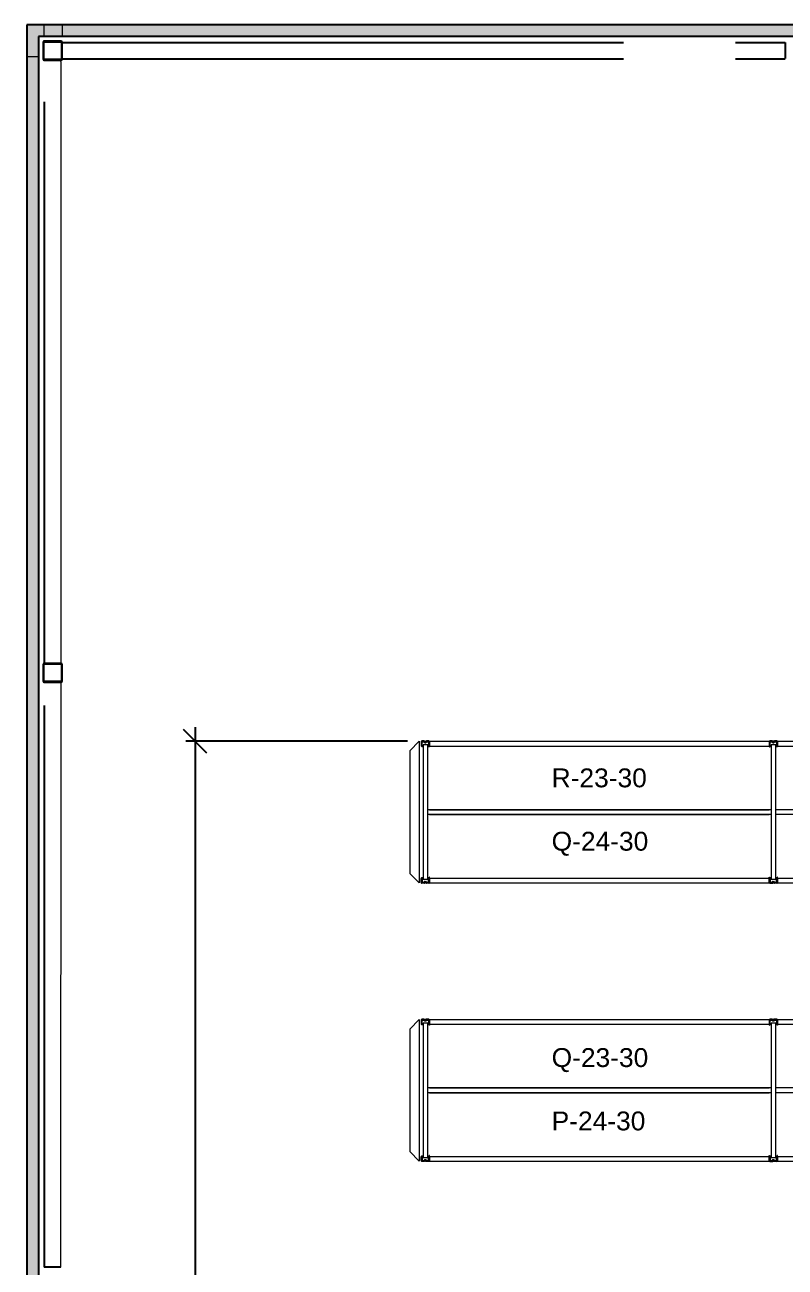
# Model space of a CAD drawing. Header units: inches. Extents: x 2743 to 10591, y -1604 to 5792.
# Drawn here: x 2807 to 3129, y 919 to 1446 of the extents above; entities that cross this region are included whole.
import ezdxf

# ---------------------------------------------------------------- set-up
doc = ezdxf.new("R2010")
doc.units = ezdxf.units.IN
doc.header["$LTSCALE"] = 0.1875
doc.header["$MEASUREMENT"] = 0
doc.header["$PDMODE"] = 3
doc.header["$PDSIZE"] = 1.5
doc.linetypes.add('CENTERX2', pattern=[101.6, 63.5, -12.7, 12.7, -12.7])
doc.linetypes.add('dash2', pattern=[500, 400, -100])
for name, color, linetype, lineweight in [('22 Dimension', 7, 'Continuous', 5), ('32 Echelle', 160, 'Continuous', 15), ('33 Poutre', 30, 'Continuous', 15), ('37 Protection', 1, 'Continuous', 15)]:
    doc.layers.add(name, color=color, linetype=linetype, lineweight=lineweight)
for name, color, linetype in [('A-N-MUR-EXT', 5, 'Continuous'), ('A-N-MUR-INT', 3, 'Continuous'), ('A-N-STRUCTURE', 4, 'Continuous'), ('fill253', 253, 'Continuous'), ('S-N-ACIER', 4, 'Continuous')]:
    doc.layers.add(name, color=color, linetype=linetype)
doc.styles.add('arial', font='')
doc.styles.add('NOTE_GROS', font='', dxfattribs={"height": 20})
doc.styles.get('arial').set_extended_font_data('Arial')
doc.styles.get('NOTE_GROS').set_extended_font_data('SansSerif')
doc.dimstyles.new('Inch-Fraction-GROS', dxfattribs={"dimtxt": 20, "dimasz": 10, "dimexe": 4, "dimexo": 5, "dimgap": 1, "dimtad": 0, "dimtih": 1, "dimtoh": 1, "dimdec": 4, "dimzin": 0, "dimdsep": 46, "dimlunit": 5, "dimtxsty": 'NOTE_GROS', "dimblk": 'OBLIQUE', "dimcen": 0, "dimdle": 6, "dimadec": 1, "dimazin": 2, "dimtfac": 0.5, "dimtdec": 4, "dimtofl": 0, "dimtmove": 0, "dimatfit": 3, "dimfxl": 1, "dimtfillclr": 1, "dimfrac": 1, "dimtolj": 1, "dimtzin": 0, "dimarcsym": 0})

# ---------------------------------------------------------------- blocks, each defined once
blk = doc.blocks.new('_Oblique')
at = {"color": 0, "linetype": 'ByBlock', "lineweight": -2}
blk.add_line((-0.5, -0.5), (0.5, 0.5), dxfattribs=at)
blk = doc.blocks.new('*D128')
at = {"layer": '22 Dimension', "color": 0, "lineweight": -2, "transparency": 16777216}
for p, q in [((2878.79, 1147.68), (2878.79, 650.68)), ((2968.83, 1141.68), (2874.79, 1141.68)), ((2878.79, 131.68), (2878.79, 628.68)), ((2968.83, 137.68), (2874.79, 137.68))]:
    blk.add_line(p, q, dxfattribs=at)
at = {"layer": 'Defpoints', "color": 0, "transparency": 16777216}
for p in [(2878.79, 1141.68), (2973.83, 1141.68), (2973.83, 137.68)]:
    blk.add_point(p, dxfattribs=at)
at = {"layer": '22 Dimension', "color": 0, "lineweight": -2, "transparency": 16777216, "xscale": 10, "yscale": 10, "zscale": 10}
for p, rotation in [((2878.79, 1141.68), 90), ((2878.79, 137.68), 270)]:
    blk.add_blockref('_Oblique', p, dxfattribs=dict(at, rotation=rotation))
at = {"layer": '22 Dimension', "color": 0, "transparency": 16777216, "insert": (2878.79, 639.68), "char_height": 20, "attachment_point": 5, "style": 'NOTE_GROS'}
blk.add_mtext('\\A1;1004', dxfattribs=at)

msp = doc.modelspace()

# ---------------------------------------------------------------- hatches: boundary and pattern name
at = {"layer": '32 Echelle'}
for points in [[(2975.45882, 1139.49574), (2975.45882, 1139.68324), (2975.27132, 1139.68324)], [(2977.45882, 1139.49574), (2977.45882, 1139.68324), (2977.64632, 1139.68324)], [(3123.08382, 1139.49574), (3123.08382, 1139.68324), (3122.89632, 1139.68324)], [(3123.08382, 1139.49574), (3123.08382, 1139.68324), (3122.89632, 1139.68324)], [(3125.08382, 1139.49574), (3125.08382, 1139.68324), (3125.27132, 1139.68324)], [(3125.08382, 1139.49574), (3125.08382, 1139.68324), (3125.27132, 1139.68324)], [(2975.45882, 1083.87074), (2975.45882, 1083.68324), (2975.27132, 1083.68324)], [(2977.45882, 1083.87074), (2977.45882, 1083.68324), (2977.64632, 1083.68324)], [(3123.08382, 1083.87074), (3123.08382, 1083.68324), (3122.89632, 1083.68324)], [(3123.08382, 1083.87074), (3123.08382, 1083.68324), (3122.89632, 1083.68324)], [(3125.08382, 1083.87074), (3125.08382, 1083.68324), (3125.27132, 1083.68324)], [(3125.08382, 1083.87074), (3125.08382, 1083.68324), (3125.27132, 1083.68324)], [(2975.45882, 1021.49574), (2975.45882, 1021.68324), (2975.27132, 1021.68324)], [(2977.45882, 1021.49574), (2977.45882, 1021.68324), (2977.64632, 1021.68324)], [(3123.08382, 1021.49574), (3123.08382, 1021.68324), (3122.89632, 1021.68324)], [(3123.08382, 1021.49574), (3123.08382, 1021.68324), (3122.89632, 1021.68324)], [(3125.08382, 1021.49574), (3125.08382, 1021.68324), (3125.27132, 1021.68324)], [(3125.08382, 1021.49574), (3125.08382, 1021.68324), (3125.27132, 1021.68324)], [(2975.45882, 965.87074), (2975.45882, 965.68324), (2975.27132, 965.68324)], [(2977.45882, 965.87074), (2977.45882, 965.68324), (2977.64632, 965.68324)], [(3123.08382, 965.87074), (3123.08382, 965.68324), (3122.89632, 965.68324)], [(3123.08382, 965.87074), (3123.08382, 965.68324), (3122.89632, 965.68324)], [(3125.08382, 965.87074), (3125.08382, 965.68324), (3125.27132, 965.68324)], [(3125.08382, 965.87074), (3125.08382, 965.68324), (3125.27132, 965.68324)]]:
    msp.add_hatch(color=256, dxfattribs=at).paths.add_polyline_path(points)
at = {"layer": 'fill253'}
h = msp.add_hatch(color=7, dxfattribs=at)
h.dxf.hatch_style = 1
h.paths.add_polyline_path([(5517.44902, 431.979), (5512.52777, 431.979), (5512.54172, 94.34303), (5517.46297, 94.34303)])
h.paths.add_polyline_path([(5517.44903, 678.7916), (5512.52778, 678.7916), (5512.52778, 572.89173), (5517.44903, 572.89173)])
h.paths.add_polyline_path([(5517.44903, 925.604), (5512.52778, 925.604), (5512.52777, 819.70432), (5517.44902, 819.70432)])
h.paths.add_polyline_path([(4628.42938, -1259.02652), (4625.95018, -1263.9483), (5517.46297, -1263.94777), (5517.46297, -1071.958), (5512.54172, -1071.958), (5512.54172, -1259.02652)])
h.paths.add_polyline_path([(4200.50372, -1356.98336), (4208.49739, -1355.67867), (4193.49822, -1263.95647), (4192.72048, -1259.19385), (4184.51381, -1259.19385), (4185.25735, -1263.82639)])
h.paths.add_polyline_path([(4618.93272, -1264.1151), (4619.31197, -1266.30955), (4626.09389, -1265.20887), (4625.95018, -1263.9483), (4628.42938, -1259.02652), (4618.12265, -1259.02652)])
h.paths.add_polyline_path([(5517.46297, 1153.66309), (5512.54172, 1153.66309), (5512.52778, 1066.51673), (5517.44903, 1066.51673)])
h.paths.add_polyline_path([(2812.35741, -1079.29062), (2806.55239, -1077.23697), (2806.55239, -1078.48244), (2807.41263, -1078.81134), (2807.41906, -1264.1151), (3075.9398, -1263.94776), (3075.93335, -1259.02651), (2812.34031, -1259.19385)])
h.paths.add_polyline_path([(2807.41906, -374.65047), (2812.34031, -375.67519), (2812.34031, 118.15991), (2807.41906, 118.15991)])
h.paths.add_polyline_path([(5512.54172, -339.79281), (5517.46297, -339.79281), (5517.46297, 52.10637), (5512.54172, 52.10637)])
h.paths.add_polyline_path([(5512.5356, -401.23504), (5517.45685, -401.23504), (5517.46297, -339.79281), (5512.54172, -339.79281)])
h.paths.add_polyline_path([(5512.54172, -545.32679), (5517.46297, -545.32679), (5517.45685, -437.25741), (5512.5356, -437.25741)])
h.paths.add_polyline_path([(5512.53298, -617.37634), (5517.45423, -617.37634), (5517.46296, -581.35034), (5512.54171, -581.35034)])
h.paths.add_polyline_path([(5512.5391, -689.42343), (5517.46035, -689.42343), (5517.46066, -653.39744), (5512.53941, -653.39744)])
h.paths.add_polyline_path([(5512.5391, -761.46809), (5517.46035, -761.46809), (5517.46035, -725.44454), (5512.5391, -725.44454)])
h.paths.add_polyline_path([(4035.91549, 1440.59386), (4035.91549, 1445.51513), (2807.41263, 1445.51513), (2807.41906, 159.14408), (2812.34031, 159.14408), (2812.33388, 1440.59388)])
h.paths.add_polyline_path([(3118.18201, -1259.02652), (3118.18223, -1263.94777), (4185.31745, -1264.1151), (4184.51381, -1259.19385)])
h.paths.add_polyline_path([(4279.25656, 1440.56528), (4279.25657, 1445.48688), (4078.1514, 1445.5146), (4078.1514, 1440.59333)])
h.paths.add_polyline_path([(4872.5115, 1445.3478), (4872.5115, 1440.42655), (5512.54172, 1440.42655), (5512.54177, 1308.40012), (5517.46302, 1308.40012), (5517.46297, 1445.3478)])
h.paths.add_polyline_path([(5517.45593, -941.58583), (5512.53008, -941.58584), (5512.54172, -1029.88866), (5517.46297, -1029.88866)])
h.paths.add_polyline_path([(5512.53008, -905.56228), (5517.45593, -905.5623), (5517.45423, -797.49164), (5512.53298, -797.49164)])

# ---------------------------------------------------------------- linework, layer by layer
at = {"layer": '22 Dimension'}
for p, q in [((2814.78387, 1440.59388), (2814.78387, 1445.51513)), ((2822.33386, 1445.51513), (2822.33386, 1440.59388)), ((2812.36131, 1431.9153), (2807.41263, 1431.92069)), ((2821.81843, 1429.97923), (2821.7712, 1174.74458)), ((2821.81843, 1429.97923), (2821.81843, 1430.5939)), ((2821.76972, 1166.7446), (2821.72382, 918.69898)), ((3123.08382, 1112.68324), (2977.45882, 1112.68324)), ((3270.70882, 1112.68324), (3125.08382, 1112.68324)), ((3123.08382, 1110.68324), (2977.45882, 1110.68324)), ((3270.70882, 1110.68324), (3125.08382, 1110.68324)), ((3123.08382, 994.68324), (2977.45882, 994.68324)), ((3123.08382, 992.68324), (2977.45882, 992.68324)), ((3270.70882, 994.68324), (3125.08382, 994.68324)), ((3270.70882, 992.68324), (3125.08382, 992.68324))]:
    msp.add_line(p, q, dxfattribs=at)
at = {"layer": '32 Echelle', "linetype": 'Continuous', "lineweight": 25}
for p, q in [((2974.83386, 1141.49949), (2974.83386, 1139.86699)), ((2974.92386, 1139.86699), (2974.92386, 1141.49949)), ((2975.94645, 1141.68324), (2975.01761, 1141.68324)), ((2975.01761, 1141.59324), (2975.94645, 1141.59324)), ((2975.43386, 1139.77324), (2975.01761, 1139.77324)), ((2975.01761, 1139.68324), (2975.43386, 1139.68324)), ((2975.43386, 1139.68324), (2975.43386, 1139.77324)), ((2976.0361, 1141.5269), (2976.08001, 1141.38326)), ((2976.16608, 1141.40958), (2976.12217, 1141.55321)), ((2976.6619, 1141.34324), (2976.25573, 1141.34324)), ((2976.25573, 1141.25324), (2976.6619, 1141.25324)), ((2976.79547, 1141.55321), (2976.75155, 1141.40958)), ((2976.83762, 1141.38326), (2976.88153, 1141.5269)), ((2977.90002, 1141.68324), (2976.97119, 1141.68324)), ((2976.97119, 1141.59324), (2977.90002, 1141.59324)), ((2977.90002, 1139.77324), (2977.48377, 1139.77324)), ((2977.48377, 1139.77324), (2977.48377, 1139.68324)), ((2977.48377, 1139.68324), (2977.90002, 1139.68324)), ((2977.99377, 1141.49949), (2977.99377, 1139.86699)), ((2978.08377, 1139.86699), (2978.08377, 1141.49949)), ((3122.45886, 1141.49949), (3122.45886, 1139.86699)), ((3122.45886, 1141.49949), (3122.45886, 1139.86699)), ((3122.54886, 1139.86699), (3122.54886, 1141.49949)), ((3122.54886, 1139.86699), (3122.54886, 1141.49949)), ((3123.57145, 1141.68324), (3122.64261, 1141.68324)), ((3123.57145, 1141.68324), (3122.64261, 1141.68324)), ((3122.64261, 1141.59324), (3123.57145, 1141.59324)), ((3122.64261, 1141.59324), (3123.57145, 1141.59324)), ((3123.05886, 1139.77324), (3122.64261, 1139.77324)), ((3123.05886, 1139.77324), (3122.64261, 1139.77324)), ((3122.64261, 1139.68324), (3123.05886, 1139.68324)), ((3122.64261, 1139.68324), (3123.05886, 1139.68324)), ((3123.05886, 1139.68324), (3123.05886, 1139.77324)), ((3123.05886, 1139.68324), (3123.05886, 1139.77324)), ((3123.6611, 1141.5269), (3123.70501, 1141.38326)), ((3123.6611, 1141.5269), (3123.70501, 1141.38326)), ((3123.79108, 1141.40958), (3123.74717, 1141.55321)), ((3123.79108, 1141.40958), (3123.74717, 1141.55321)), ((3124.2869, 1141.34324), (3123.88073, 1141.34324)), ((3124.2869, 1141.34324), (3123.88073, 1141.34324)), ((3123.88073, 1141.25324), (3124.2869, 1141.25324)), ((3123.88073, 1141.25324), (3124.2869, 1141.25324)), ((3124.42047, 1141.55321), (3124.37655, 1141.40958)), ((3124.42047, 1141.55321), (3124.37655, 1141.40958)), ((3124.46262, 1141.38326), (3124.50653, 1141.5269)), ((3124.46262, 1141.38326), (3124.50653, 1141.5269)), ((3125.52502, 1141.68324), (3124.59619, 1141.68324)), ((3125.52502, 1141.68324), (3124.59619, 1141.68324)), ((3124.59619, 1141.59324), (3125.52502, 1141.59324)), ((3124.59619, 1141.59324), (3125.52502, 1141.59324)), ((3125.52502, 1139.77324), (3125.10877, 1139.77324)), ((3125.10877, 1139.77324), (3125.10877, 1139.68324)), ((3125.52502, 1139.77324), (3125.10877, 1139.77324)), ((3125.10877, 1139.77324), (3125.10877, 1139.68324)), ((3125.10877, 1139.68324), (3125.52502, 1139.68324)), ((3125.10877, 1139.68324), (3125.52502, 1139.68324)), ((3125.61877, 1141.49949), (3125.61877, 1139.86699)), ((3125.61877, 1141.49949), (3125.61877, 1139.86699)), ((3125.70877, 1139.86699), (3125.70877, 1141.49949)), ((3125.70877, 1139.86699), (3125.70877, 1141.49949)), ((2974.83386, 1081.86699), (2974.83386, 1083.49949)), ((2974.92386, 1083.49949), (2974.92386, 1081.86699)), ((2975.01761, 1083.68324), (2975.43386, 1083.68324)), ((2975.43386, 1083.59324), (2975.01761, 1083.59324)), ((2975.01761, 1081.77324), (2975.94645, 1081.77324)), ((2975.94645, 1081.68324), (2975.01761, 1081.68324)), ((2975.43386, 1083.68324), (2975.43386, 1083.59324)), ((2976.0361, 1081.83958), (2976.08001, 1081.98321)), ((2976.16608, 1081.9569), (2976.12217, 1081.81326)), ((2976.25573, 1082.11324), (2976.6619, 1082.11324)), ((2976.6619, 1082.02324), (2976.25573, 1082.02324)), ((2976.79547, 1081.81326), (2976.75155, 1081.9569)), ((2976.83762, 1081.98321), (2976.88153, 1081.83958)), ((2976.97119, 1081.77324), (2977.90002, 1081.77324)), ((2977.90002, 1081.68324), (2976.97119, 1081.68324)), ((2977.48377, 1083.68324), (2977.90002, 1083.68324)), ((2977.48377, 1083.59324), (2977.48377, 1083.68324)), ((2977.90002, 1083.59324), (2977.48377, 1083.59324)), ((2977.99377, 1081.86699), (2977.99377, 1083.49949)), ((2978.08377, 1083.49949), (2978.08377, 1081.86699)), ((3122.45886, 1081.86699), (3122.45886, 1083.49949)), ((3122.45886, 1081.86699), (3122.45886, 1083.49949)), ((3122.54886, 1083.49949), (3122.54886, 1081.86699)), ((3122.54886, 1083.49949), (3122.54886, 1081.86699)), ((3122.64261, 1083.68324), (3123.05886, 1083.68324)), ((3122.64261, 1083.68324), (3123.05886, 1083.68324)), ((3123.05886, 1083.59324), (3122.64261, 1083.59324)), ((3123.05886, 1083.59324), (3122.64261, 1083.59324)), ((3122.64261, 1081.77324), (3123.57145, 1081.77324)), ((3122.64261, 1081.77324), (3123.57145, 1081.77324)), ((3123.57145, 1081.68324), (3122.64261, 1081.68324)), ((3123.57145, 1081.68324), (3122.64261, 1081.68324)), ((3123.05886, 1083.68324), (3123.05886, 1083.59324)), ((3123.05886, 1083.68324), (3123.05886, 1083.59324)), ((3123.6611, 1081.83958), (3123.70501, 1081.98321)), ((3123.6611, 1081.83958), (3123.70501, 1081.98321)), ((3123.79108, 1081.9569), (3123.74717, 1081.81326)), ((3123.79108, 1081.9569), (3123.74717, 1081.81326)), ((3123.88073, 1082.11324), (3124.2869, 1082.11324)), ((3123.88073, 1082.11324), (3124.2869, 1082.11324)), ((3124.2869, 1082.02324), (3123.88073, 1082.02324)), ((3124.2869, 1082.02324), (3123.88073, 1082.02324)), ((3124.42047, 1081.81326), (3124.37655, 1081.9569)), ((3124.42047, 1081.81326), (3124.37655, 1081.9569)), ((3124.46262, 1081.98321), (3124.50653, 1081.83958)), ((3124.46262, 1081.98321), (3124.50653, 1081.83958)), ((3124.59619, 1081.77324), (3125.52502, 1081.77324)), ((3124.59619, 1081.77324), (3125.52502, 1081.77324)), ((3125.52502, 1081.68324), (3124.59619, 1081.68324)), ((3125.52502, 1081.68324), (3124.59619, 1081.68324)), ((3125.10877, 1083.68324), (3125.52502, 1083.68324)), ((3125.10877, 1083.59324), (3125.10877, 1083.68324)), ((3125.10877, 1083.68324), (3125.52502, 1083.68324)), ((3125.10877, 1083.59324), (3125.10877, 1083.68324)), ((3125.52502, 1083.59324), (3125.10877, 1083.59324)), ((3125.52502, 1083.59324), (3125.10877, 1083.59324)), ((3125.61877, 1081.86699), (3125.61877, 1083.49949)), ((3125.61877, 1081.86699), (3125.61877, 1083.49949)), ((3125.70877, 1083.49949), (3125.70877, 1081.86699)), ((3125.70877, 1083.49949), (3125.70877, 1081.86699)), ((2974.83386, 1023.49949), (2974.83386, 1021.86699)), ((2974.92386, 1021.86699), (2974.92386, 1023.49949)), ((2975.94645, 1023.68324), (2975.01761, 1023.68324)), ((2975.01761, 1023.59324), (2975.94645, 1023.59324)), ((2976.0361, 1023.5269), (2976.08001, 1023.38326)), ((2976.16608, 1023.40958), (2976.12217, 1023.55321)), ((2976.6619, 1023.34324), (2976.25573, 1023.34324)), ((2976.25573, 1023.25324), (2976.6619, 1023.25324)), ((2976.79547, 1023.55321), (2976.75155, 1023.40958)), ((2976.83762, 1023.38326), (2976.88153, 1023.5269)), ((2977.90002, 1023.68324), (2976.97119, 1023.68324)), ((2976.97119, 1023.59324), (2977.90002, 1023.59324)), ((2977.99377, 1023.49949), (2977.99377, 1021.86699)), ((2978.08377, 1021.86699), (2978.08377, 1023.49949)), ((3122.45886, 1023.49949), (3122.45886, 1021.86699)), ((3122.45886, 1023.49949), (3122.45886, 1021.86699)), ((3122.54886, 1021.86699), (3122.54886, 1023.49949)), ((3122.54886, 1021.86699), (3122.54886, 1023.49949)), ((3123.57145, 1023.68324), (3122.64261, 1023.68324)), ((3123.57145, 1023.68324), (3122.64261, 1023.68324)), ((3122.64261, 1023.59324), (3123.57145, 1023.59324)), ((3122.64261, 1023.59324), (3123.57145, 1023.59324)), ((3123.6611, 1023.5269), (3123.70501, 1023.38326)), ((3123.6611, 1023.5269), (3123.70501, 1023.38326)), ((3123.79108, 1023.40958), (3123.74717, 1023.55321)), ((3123.79108, 1023.40958), (3123.74717, 1023.55321)), ((3124.2869, 1023.34324), (3123.88073, 1023.34324)), ((3124.2869, 1023.34324), (3123.88073, 1023.34324)), ((3123.88073, 1023.25324), (3124.2869, 1023.25324)), ((3123.88073, 1023.25324), (3124.2869, 1023.25324)), ((3124.42047, 1023.55321), (3124.37655, 1023.40958)), ((3124.42047, 1023.55321), (3124.37655, 1023.40958)), ((3124.46262, 1023.38326), (3124.50653, 1023.5269)), ((3124.46262, 1023.38326), (3124.50653, 1023.5269)), ((3125.52502, 1023.68324), (3124.59619, 1023.68324)), ((3125.52502, 1023.68324), (3124.59619, 1023.68324)), ((3124.59619, 1023.59324), (3125.52502, 1023.59324)), ((3124.59619, 1023.59324), (3125.52502, 1023.59324)), ((3125.61877, 1023.49949), (3125.61877, 1021.86699)), ((3125.61877, 1023.49949), (3125.61877, 1021.86699)), ((3125.70877, 1021.86699), (3125.70877, 1023.49949)), ((3125.70877, 1021.86699), (3125.70877, 1023.49949)), ((2975.43386, 1021.77324), (2975.01761, 1021.77324)), ((2975.01761, 1021.68324), (2975.43386, 1021.68324)), ((2975.43386, 1021.68324), (2975.43386, 1021.77324)), ((2977.90002, 1021.77324), (2977.48377, 1021.77324)), ((2977.48377, 1021.77324), (2977.48377, 1021.68324)), ((2977.48377, 1021.68324), (2977.90002, 1021.68324)), ((3123.05886, 1021.77324), (3122.64261, 1021.77324)), ((3123.05886, 1021.77324), (3122.64261, 1021.77324)), ((3122.64261, 1021.68324), (3123.05886, 1021.68324)), ((3122.64261, 1021.68324), (3123.05886, 1021.68324)), ((3123.05886, 1021.68324), (3123.05886, 1021.77324)), ((3123.05886, 1021.68324), (3123.05886, 1021.77324)), ((3125.52502, 1021.77324), (3125.10877, 1021.77324)), ((3125.10877, 1021.77324), (3125.10877, 1021.68324)), ((3125.52502, 1021.77324), (3125.10877, 1021.77324)), ((3125.10877, 1021.77324), (3125.10877, 1021.68324)), ((3125.10877, 1021.68324), (3125.52502, 1021.68324)), ((3125.10877, 1021.68324), (3125.52502, 1021.68324)), ((2974.83386, 963.86699), (2974.83386, 965.49949)), ((2974.92386, 965.49949), (2974.92386, 963.86699)), ((2975.01761, 965.68324), (2975.43386, 965.68324)), ((2975.43386, 965.59324), (2975.01761, 965.59324)), ((2975.43386, 965.68324), (2975.43386, 965.59324)), ((2976.25573, 964.11324), (2976.6619, 964.11324)), ((2977.48377, 965.68324), (2977.90002, 965.68324)), ((2977.48377, 965.59324), (2977.48377, 965.68324)), ((2977.90002, 965.59324), (2977.48377, 965.59324)), ((2977.99377, 963.86699), (2977.99377, 965.49949)), ((2978.08377, 965.49949), (2978.08377, 963.86699)), ((3122.45886, 963.86699), (3122.45886, 965.49949)), ((3122.45886, 963.86699), (3122.45886, 965.49949)), ((3122.54886, 965.49949), (3122.54886, 963.86699)), ((3122.54886, 965.49949), (3122.54886, 963.86699)), ((3122.64261, 965.68324), (3123.05886, 965.68324)), ((3122.64261, 965.68324), (3123.05886, 965.68324)), ((3123.05886, 965.59324), (3122.64261, 965.59324)), ((3123.05886, 965.59324), (3122.64261, 965.59324)), ((3123.05886, 965.68324), (3123.05886, 965.59324)), ((3123.05886, 965.68324), (3123.05886, 965.59324)), ((3123.88073, 964.11324), (3124.2869, 964.11324)), ((3123.88073, 964.11324), (3124.2869, 964.11324)), ((3125.10877, 965.68324), (3125.52502, 965.68324)), ((3125.10877, 965.59324), (3125.10877, 965.68324)), ((3125.10877, 965.68324), (3125.52502, 965.68324)), ((3125.10877, 965.59324), (3125.10877, 965.68324)), ((3125.52502, 965.59324), (3125.10877, 965.59324)), ((3125.52502, 965.59324), (3125.10877, 965.59324)), ((3125.61877, 963.86699), (3125.61877, 965.49949)), ((3125.61877, 963.86699), (3125.61877, 965.49949)), ((3125.70877, 965.49949), (3125.70877, 963.86699)), ((3125.70877, 965.49949), (3125.70877, 963.86699)), ((2975.01761, 963.77324), (2975.94645, 963.77324)), ((2975.94645, 963.68324), (2975.01761, 963.68324)), ((2976.0361, 963.83958), (2976.08001, 963.98321)), ((2976.16608, 963.9569), (2976.12217, 963.81326)), ((2976.6619, 964.02324), (2976.25573, 964.02324)), ((2976.79547, 963.81326), (2976.75155, 963.9569)), ((2976.83762, 963.98321), (2976.88153, 963.83958)), ((2976.97119, 963.77324), (2977.90002, 963.77324)), ((2977.90002, 963.68324), (2976.97119, 963.68324)), ((3122.64261, 963.77324), (3123.57145, 963.77324)), ((3122.64261, 963.77324), (3123.57145, 963.77324)), ((3123.57145, 963.68324), (3122.64261, 963.68324)), ((3123.57145, 963.68324), (3122.64261, 963.68324)), ((3123.6611, 963.83958), (3123.70501, 963.98321)), ((3123.6611, 963.83958), (3123.70501, 963.98321)), ((3123.79108, 963.9569), (3123.74717, 963.81326)), ((3123.79108, 963.9569), (3123.74717, 963.81326)), ((3124.2869, 964.02324), (3123.88073, 964.02324)), ((3124.2869, 964.02324), (3123.88073, 964.02324)), ((3124.42047, 963.81326), (3124.37655, 963.9569)), ((3124.42047, 963.81326), (3124.37655, 963.9569)), ((3124.46262, 963.98321), (3124.50653, 963.83958)), ((3124.46262, 963.98321), (3124.50653, 963.83958)), ((3124.59619, 963.77324), (3125.52502, 963.77324)), ((3124.59619, 963.77324), (3125.52502, 963.77324)), ((3125.52502, 963.68324), (3124.59619, 963.68324)), ((3125.52502, 963.68324), (3124.59619, 963.68324))]:
    msp.add_line(p, q, dxfattribs=at)
at = {"layer": '32 Echelle'}
for p, q in [((2975.45882, 1139.68324), (2975.27132, 1139.68324)), ((2975.45882, 1139.49574), (2975.27132, 1139.68324)), ((2977.45882, 1140.18324), (2975.45882, 1140.18324)), ((2975.45882, 1140.18324), (2975.45882, 1083.18324)), ((2975.45882, 1139.49574), (2975.45882, 1139.68324)), ((2977.45882, 1083.18324), (2977.45882, 1140.18324)), ((2977.45882, 1139.68324), (2977.64632, 1139.68324)), ((2977.45882, 1139.49574), (2977.45882, 1139.68324)), ((2977.45882, 1139.49574), (2977.64632, 1139.68324)), ((3123.08382, 1139.68324), (3122.89632, 1139.68324)), ((3123.08382, 1139.49574), (3122.89632, 1139.68324)), ((3123.08382, 1139.68324), (3122.89632, 1139.68324)), ((3123.08382, 1139.49574), (3122.89632, 1139.68324)), ((3125.08382, 1140.18324), (3123.08382, 1140.18324)), ((3123.08382, 1140.18324), (3123.08382, 1083.18324)), ((3125.08382, 1140.18324), (3123.08382, 1140.18324)), ((3123.08382, 1140.18324), (3123.08382, 1083.18324)), ((3123.08382, 1139.49574), (3123.08382, 1139.68324)), ((3123.08382, 1139.49574), (3123.08382, 1139.68324)), ((3125.08382, 1083.18324), (3125.08382, 1140.18324)), ((3125.08382, 1083.18324), (3125.08382, 1140.18324)), ((3125.08382, 1139.68324), (3125.27132, 1139.68324)), ((3125.08382, 1139.49574), (3125.08382, 1139.68324)), ((3125.08382, 1139.49574), (3125.27132, 1139.68324)), ((3125.08382, 1139.68324), (3125.27132, 1139.68324)), ((3125.08382, 1139.49574), (3125.08382, 1139.68324)), ((3125.08382, 1139.49574), (3125.27132, 1139.68324)), ((2975.45882, 1083.87074), (2975.27132, 1083.68324)), ((2975.45882, 1083.68324), (2975.27132, 1083.68324)), ((2975.45882, 1083.87074), (2975.45882, 1083.68324)), ((2975.45882, 1083.18324), (2977.45882, 1083.18324)), ((2977.45882, 1083.87074), (2977.45882, 1083.68324)), ((2977.45882, 1083.87074), (2977.64632, 1083.68324)), ((2977.45882, 1083.68324), (2977.64632, 1083.68324)), ((3123.08382, 1083.87074), (3122.89632, 1083.68324)), ((3123.08382, 1083.87074), (3122.89632, 1083.68324)), ((3123.08382, 1083.68324), (3122.89632, 1083.68324)), ((3123.08382, 1083.68324), (3122.89632, 1083.68324)), ((3123.08382, 1083.87074), (3123.08382, 1083.68324)), ((3123.08382, 1083.87074), (3123.08382, 1083.68324)), ((3123.08382, 1083.18324), (3125.08382, 1083.18324)), ((3123.08382, 1083.18324), (3125.08382, 1083.18324)), ((3125.08382, 1083.87074), (3125.08382, 1083.68324)), ((3125.08382, 1083.87074), (3125.27132, 1083.68324)), ((3125.08382, 1083.87074), (3125.08382, 1083.68324)), ((3125.08382, 1083.87074), (3125.27132, 1083.68324)), ((3125.08382, 1083.68324), (3125.27132, 1083.68324)), ((3125.08382, 1083.68324), (3125.27132, 1083.68324)), ((2977.45882, 1022.18324), (2975.45882, 1022.18324)), ((2975.45882, 1022.18324), (2975.45882, 965.18324)), ((2977.45882, 965.18324), (2977.45882, 1022.18324)), ((3125.08382, 1022.18324), (3123.08382, 1022.18324)), ((3123.08382, 1022.18324), (3123.08382, 965.18324)), ((3125.08382, 1022.18324), (3123.08382, 1022.18324)), ((3123.08382, 1022.18324), (3123.08382, 965.18324)), ((3125.08382, 965.18324), (3125.08382, 1022.18324)), ((3125.08382, 965.18324), (3125.08382, 1022.18324)), ((2975.45882, 1021.68324), (2975.27132, 1021.68324)), ((2975.45882, 1021.49574), (2975.27132, 1021.68324)), ((2975.45882, 1021.49574), (2975.45882, 1021.68324)), ((2977.45882, 1021.68324), (2977.64632, 1021.68324)), ((2977.45882, 1021.49574), (2977.45882, 1021.68324)), ((2977.45882, 1021.49574), (2977.64632, 1021.68324)), ((3123.08382, 1021.68324), (3122.89632, 1021.68324)), ((3123.08382, 1021.49574), (3122.89632, 1021.68324)), ((3123.08382, 1021.68324), (3122.89632, 1021.68324)), ((3123.08382, 1021.49574), (3122.89632, 1021.68324)), ((3123.08382, 1021.49574), (3123.08382, 1021.68324)), ((3123.08382, 1021.49574), (3123.08382, 1021.68324)), ((3125.08382, 1021.68324), (3125.27132, 1021.68324)), ((3125.08382, 1021.49574), (3125.08382, 1021.68324)), ((3125.08382, 1021.49574), (3125.27132, 1021.68324)), ((3125.08382, 1021.68324), (3125.27132, 1021.68324)), ((3125.08382, 1021.49574), (3125.08382, 1021.68324)), ((3125.08382, 1021.49574), (3125.27132, 1021.68324)), ((2975.45882, 965.87074), (2975.27132, 965.68324)), ((2975.45882, 965.68324), (2975.27132, 965.68324)), ((2975.45882, 965.87074), (2975.45882, 965.68324)), ((2975.45882, 965.18324), (2977.45882, 965.18324)), ((2977.45882, 965.87074), (2977.45882, 965.68324)), ((2977.45882, 965.87074), (2977.64632, 965.68324)), ((2977.45882, 965.68324), (2977.64632, 965.68324)), ((3123.08382, 965.87074), (3122.89632, 965.68324)), ((3123.08382, 965.87074), (3122.89632, 965.68324)), ((3123.08382, 965.68324), (3122.89632, 965.68324)), ((3123.08382, 965.68324), (3122.89632, 965.68324)), ((3123.08382, 965.87074), (3123.08382, 965.68324)), ((3123.08382, 965.87074), (3123.08382, 965.68324)), ((3123.08382, 965.18324), (3125.08382, 965.18324)), ((3123.08382, 965.18324), (3125.08382, 965.18324)), ((3125.08382, 965.87074), (3125.08382, 965.68324)), ((3125.08382, 965.87074), (3125.27132, 965.68324)), ((3125.08382, 965.87074), (3125.08382, 965.68324)), ((3125.08382, 965.87074), (3125.27132, 965.68324)), ((3125.08382, 965.68324), (3125.27132, 965.68324)), ((3125.08382, 965.68324), (3125.27132, 965.68324))]:
    msp.add_line(p, q, dxfattribs=at)
at = {"layer": '32 Echelle', "linetype": 'Continuous', "lineweight": 25}
for centre, radius, start, end in [((2975.01761, 1141.49949), 0.18375, 90, 180), ((2975.01761, 1139.86699), 0.18375, 180, 270), ((2975.01761, 1141.49949), 0.09375, 90, 180), ((2975.01761, 1139.86699), 0.09375, 180, 270), ((2975.94645, 1141.49949), 0.18375, 17, 90), ((2975.94645, 1141.49949), 0.09375, 17, 90), ((2976.25573, 1141.43699), 0.18375, 197, 270), ((2976.25573, 1141.43699), 0.09375, 197, 270), ((2976.6619, 1141.43699), 0.09375, 270, 343), ((2976.6619, 1141.43699), 0.18375, 270, 343), ((2976.97119, 1141.49949), 0.18375, 90, 163), ((2976.97119, 1141.49949), 0.09375, 90, 163), ((2977.90002, 1141.49949), 0.18375, 0, 90), ((2977.90002, 1141.49949), 0.09375, 0, 90), ((2977.90002, 1139.86699), 0.09375, 270, 0), ((2977.90002, 1139.86699), 0.18375, 270, 0), ((3122.64261, 1141.49949), 0.18375, 90, 180), ((3122.64261, 1141.49949), 0.18375, 90, 180), ((3122.64261, 1139.86699), 0.18375, 180, 270), ((3122.64261, 1139.86699), 0.18375, 180, 270), ((3122.64261, 1141.49949), 0.09375, 90, 180), ((3122.64261, 1141.49949), 0.09375, 90, 180), ((3122.64261, 1139.86699), 0.09375, 180, 270), ((3122.64261, 1139.86699), 0.09375, 180, 270), ((3123.57145, 1141.49949), 0.18375, 17, 90), ((3123.57145, 1141.49949), 0.18375, 17, 90), ((3123.57145, 1141.49949), 0.09375, 17, 90), ((3123.57145, 1141.49949), 0.09375, 17, 90), ((3123.88073, 1141.43699), 0.18375, 197, 270), ((3123.88073, 1141.43699), 0.18375, 197, 270), ((3123.88073, 1141.43699), 0.09375, 197, 270), ((3123.88073, 1141.43699), 0.09375, 197, 270), ((3124.2869, 1141.43699), 0.09375, 270, 343), ((3124.2869, 1141.43699), 0.09375, 270, 343), ((3124.2869, 1141.43699), 0.18375, 270, 343), ((3124.2869, 1141.43699), 0.18375, 270, 343), ((3124.59619, 1141.49949), 0.18375, 90, 163), ((3124.59619, 1141.49949), 0.18375, 90, 163), ((3124.59619, 1141.49949), 0.09375, 90, 163), ((3124.59619, 1141.49949), 0.09375, 90, 163), ((3125.52502, 1141.49949), 0.18375, 0, 90), ((3125.52502, 1141.49949), 0.18375, 0, 90), ((3125.52502, 1141.49949), 0.09375, 0, 90), ((3125.52502, 1141.49949), 0.09375, 0, 90), ((3125.52502, 1139.86699), 0.09375, 270, 0), ((3125.52502, 1139.86699), 0.18375, 270, 0), ((3125.52502, 1139.86699), 0.09375, 270, 0), ((3125.52502, 1139.86699), 0.18375, 270, 0), ((2975.01761, 1083.49949), 0.18375, 90, 180), ((2975.01761, 1081.86699), 0.18375, 180, 270), ((2975.01761, 1083.49949), 0.09375, 90, 180), ((2975.01761, 1081.86699), 0.09375, 180, 270), ((2975.94645, 1081.86699), 0.09375, 270, 343), ((2975.94645, 1081.86699), 0.18375, 270, 343), ((2976.25573, 1081.92949), 0.18375, 90, 163), ((2976.25573, 1081.92949), 0.09375, 90, 163), ((2976.6619, 1081.92949), 0.18375, 17, 90), ((2976.6619, 1081.92949), 0.09375, 17, 90), ((2976.97119, 1081.86699), 0.18375, 197, 270), ((2976.97119, 1081.86699), 0.09375, 197, 270), ((2977.90002, 1083.49949), 0.18375, 0, 90), ((2977.90002, 1083.49949), 0.09375, 0, 90), ((2977.90002, 1081.86699), 0.09375, 270, 0), ((2977.90002, 1081.86699), 0.18375, 270, 0), ((3122.64261, 1083.49949), 0.18375, 90, 180), ((3122.64261, 1083.49949), 0.18375, 90, 180), ((3122.64261, 1081.86699), 0.18375, 180, 270), ((3122.64261, 1081.86699), 0.18375, 180, 270), ((3122.64261, 1083.49949), 0.09375, 90, 180), ((3122.64261, 1083.49949), 0.09375, 90, 180), ((3122.64261, 1081.86699), 0.09375, 180, 270), ((3122.64261, 1081.86699), 0.09375, 180, 270), ((3123.57145, 1081.86699), 0.09375, 270, 343), ((3123.57145, 1081.86699), 0.09375, 270, 343), ((3123.57145, 1081.86699), 0.18375, 270, 343), ((3123.57145, 1081.86699), 0.18375, 270, 343), ((3123.88073, 1081.92949), 0.18375, 90, 163), ((3123.88073, 1081.92949), 0.18375, 90, 163), ((3123.88073, 1081.92949), 0.09375, 90, 163), ((3123.88073, 1081.92949), 0.09375, 90, 163), ((3124.2869, 1081.92949), 0.18375, 17, 90), ((3124.2869, 1081.92949), 0.18375, 17, 90), ((3124.2869, 1081.92949), 0.09375, 17, 90), ((3124.2869, 1081.92949), 0.09375, 17, 90), ((3124.59619, 1081.86699), 0.18375, 197, 270), ((3124.59619, 1081.86699), 0.18375, 197, 270), ((3124.59619, 1081.86699), 0.09375, 197, 270), ((3124.59619, 1081.86699), 0.09375, 197, 270), ((3125.52502, 1083.49949), 0.18375, 0, 90), ((3125.52502, 1083.49949), 0.18375, 0, 90), ((3125.52502, 1083.49949), 0.09375, 0, 90), ((3125.52502, 1083.49949), 0.09375, 0, 90), ((3125.52502, 1081.86699), 0.09375, 270, 0), ((3125.52502, 1081.86699), 0.18375, 270, 0), ((3125.52502, 1081.86699), 0.09375, 270, 0), ((3125.52502, 1081.86699), 0.18375, 270, 0), ((2975.01761, 1023.49949), 0.18375, 90, 180), ((2975.01761, 1023.49949), 0.09375, 90, 180), ((2975.94645, 1023.49949), 0.18375, 17, 90), ((2975.94645, 1023.49949), 0.09375, 17, 90), ((2976.25573, 1023.43699), 0.18375, 197, 270), ((2976.25573, 1023.43699), 0.09375, 197, 270), ((2976.6619, 1023.43699), 0.09375, 270, 343), ((2976.6619, 1023.43699), 0.18375, 270, 343), ((2976.97119, 1023.49949), 0.18375, 90, 163), ((2976.97119, 1023.49949), 0.09375, 90, 163), ((2977.90002, 1023.49949), 0.18375, 0, 90), ((2977.90002, 1023.49949), 0.09375, 0, 90), ((3122.64261, 1023.49949), 0.18375, 90, 180), ((3122.64261, 1023.49949), 0.18375, 90, 180), ((3122.64261, 1023.49949), 0.09375, 90, 180), ((3122.64261, 1023.49949), 0.09375, 90, 180), ((3123.57145, 1023.49949), 0.18375, 17, 90), ((3123.57145, 1023.49949), 0.18375, 17, 90), ((3123.57145, 1023.49949), 0.09375, 17, 90), ((3123.57145, 1023.49949), 0.09375, 17, 90), ((3123.88073, 1023.43699), 0.18375, 197, 270), ((3123.88073, 1023.43699), 0.18375, 197, 270), ((3123.88073, 1023.43699), 0.09375, 197, 270), ((3123.88073, 1023.43699), 0.09375, 197, 270), ((3124.2869, 1023.43699), 0.09375, 270, 343), ((3124.2869, 1023.43699), 0.09375, 270, 343), ((3124.2869, 1023.43699), 0.18375, 270, 343), ((3124.2869, 1023.43699), 0.18375, 270, 343), ((3124.59619, 1023.49949), 0.18375, 90, 163), ((3124.59619, 1023.49949), 0.18375, 90, 163), ((3124.59619, 1023.49949), 0.09375, 90, 163), ((3124.59619, 1023.49949), 0.09375, 90, 163), ((3125.52502, 1023.49949), 0.18375, 0, 90), ((3125.52502, 1023.49949), 0.18375, 0, 90), ((3125.52502, 1023.49949), 0.09375, 0, 90), ((3125.52502, 1023.49949), 0.09375, 0, 90), ((2975.01761, 1021.86699), 0.18375, 180, 270), ((2975.01761, 1021.86699), 0.09375, 180, 270), ((2977.90002, 1021.86699), 0.09375, 270, 0), ((2977.90002, 1021.86699), 0.18375, 270, 0), ((3122.64261, 1021.86699), 0.18375, 180, 270), ((3122.64261, 1021.86699), 0.18375, 180, 270), ((3122.64261, 1021.86699), 0.09375, 180, 270), ((3122.64261, 1021.86699), 0.09375, 180, 270), ((3125.52502, 1021.86699), 0.09375, 270, 0), ((3125.52502, 1021.86699), 0.18375, 270, 0), ((3125.52502, 1021.86699), 0.09375, 270, 0), ((3125.52502, 1021.86699), 0.18375, 270, 0), ((2975.01761, 965.49949), 0.18375, 90, 180), ((2975.01761, 965.49949), 0.09375, 90, 180), ((2976.25573, 963.92949), 0.18375, 90, 163), ((2976.6619, 963.92949), 0.18375, 17, 90), ((2977.90002, 965.49949), 0.18375, 0, 90), ((2977.90002, 965.49949), 0.09375, 0, 90), ((3122.64261, 965.49949), 0.18375, 90, 180), ((3122.64261, 965.49949), 0.18375, 90, 180), ((3122.64261, 965.49949), 0.09375, 90, 180), ((3122.64261, 965.49949), 0.09375, 90, 180), ((3123.88073, 963.92949), 0.18375, 90, 163), ((3123.88073, 963.92949), 0.18375, 90, 163), ((3124.2869, 963.92949), 0.18375, 17, 90), ((3124.2869, 963.92949), 0.18375, 17, 90), ((3125.52502, 965.49949), 0.18375, 0, 90), ((3125.52502, 965.49949), 0.18375, 0, 90), ((3125.52502, 965.49949), 0.09375, 0, 90), ((3125.52502, 965.49949), 0.09375, 0, 90), ((2975.01761, 963.86699), 0.18375, 180, 270), ((2975.01761, 963.86699), 0.09375, 180, 270), ((2975.94645, 963.86699), 0.09375, 270, 343), ((2975.94645, 963.86699), 0.18375, 270, 343), ((2976.25573, 963.92949), 0.09375, 90, 163), ((2976.6619, 963.92949), 0.09375, 17, 90), ((2976.97119, 963.86699), 0.18375, 197, 270), ((2976.97119, 963.86699), 0.09375, 197, 270), ((2977.90002, 963.86699), 0.09375, 270, 0), ((2977.90002, 963.86699), 0.18375, 270, 0), ((3122.64261, 963.86699), 0.18375, 180, 270), ((3122.64261, 963.86699), 0.18375, 180, 270), ((3122.64261, 963.86699), 0.09375, 180, 270), ((3122.64261, 963.86699), 0.09375, 180, 270), ((3123.57145, 963.86699), 0.09375, 270, 343), ((3123.57145, 963.86699), 0.09375, 270, 343), ((3123.57145, 963.86699), 0.18375, 270, 343), ((3123.57145, 963.86699), 0.18375, 270, 343), ((3123.88073, 963.92949), 0.09375, 90, 163), ((3123.88073, 963.92949), 0.09375, 90, 163), ((3124.2869, 963.92949), 0.09375, 17, 90), ((3124.2869, 963.92949), 0.09375, 17, 90), ((3124.59619, 963.86699), 0.18375, 197, 270), ((3124.59619, 963.86699), 0.18375, 197, 270), ((3124.59619, 963.86699), 0.09375, 197, 270), ((3124.59619, 963.86699), 0.09375, 197, 270), ((3125.52502, 963.86699), 0.09375, 270, 0), ((3125.52502, 963.86699), 0.18375, 270, 0), ((3125.52502, 963.86699), 0.09375, 270, 0), ((3125.52502, 963.86699), 0.18375, 270, 0)]:
    msp.add_arc(centre, radius, start, end, dxfattribs=at)
at = {"layer": '33 Poutre'}
for p, q in [((2976.45882, 1141.34324), (2976.45882, 1141.55824)), ((2976.57782, 1141.34324), (2976.45882, 1141.34324)), ((2976.57782, 1141.34324), (2976.57782, 1141.55824)), ((2977.96482, 1141.80224), (2976.70282, 1141.80224)), ((2976.70282, 1141.68324), (2977.96482, 1141.68324)), ((2978.08982, 1141.55824), (2978.08982, 1139.30224)), ((2978.20882, 1139.30224), (2978.08982, 1139.30224)), ((2978.20882, 1141.68324), (3122.33382, 1141.68324)), ((2978.20882, 1141.68324), (2978.20882, 1139.68324)), ((2978.20882, 1141.55824), (2978.20882, 1139.30224)), ((2978.20882, 1139.68324), (3122.33382, 1139.68324)), ((3122.33382, 1141.68324), (3122.33382, 1139.68324)), ((3122.33382, 1141.55824), (3122.33382, 1139.30224)), ((3122.33382, 1139.30224), (3122.45282, 1139.30224)), ((3122.45282, 1141.55824), (3122.45282, 1139.30224)), ((3122.57782, 1141.80224), (3123.83982, 1141.80224)), ((3123.83982, 1141.68324), (3122.57782, 1141.68324)), ((3123.96482, 1141.34324), (3123.96482, 1141.55824)), ((3123.96482, 1141.34324), (3124.08382, 1141.34324)), ((3124.08382, 1141.34324), (3124.08382, 1141.55824)), ((3124.08382, 1141.34324), (3124.08382, 1141.55824)), ((3124.20282, 1141.34324), (3124.08382, 1141.34324)), ((3124.20282, 1141.34324), (3124.20282, 1141.55824)), ((3125.58982, 1141.80224), (3124.32782, 1141.80224)), ((3124.32782, 1141.68324), (3125.58982, 1141.68324)), ((3125.71482, 1141.55824), (3125.71482, 1139.30224)), ((3125.83382, 1139.30224), (3125.71482, 1139.30224)), ((3125.83382, 1141.68324), (3269.95882, 1141.68324)), ((3125.83382, 1141.68324), (3125.83382, 1139.68324)), ((3125.83382, 1141.55824), (3125.83382, 1139.30224)), ((3125.83382, 1139.68324), (3269.95882, 1139.68324)), ((2978.20882, 1112.68324), (3122.33382, 1112.68324)), ((2978.20882, 1110.68324), (3122.33382, 1110.68324)), ((2976.45882, 1082.02324), (2976.45882, 1081.80824)), ((2976.57782, 1082.02324), (2976.45882, 1082.02324)), ((2976.57782, 1082.02324), (2976.57782, 1081.80824)), ((2976.70282, 1081.68324), (2977.96482, 1081.68324)), ((2977.96482, 1081.56424), (2976.70282, 1081.56424)), ((2978.20882, 1084.06424), (2978.08982, 1084.06424)), ((2978.08982, 1081.80824), (2978.08982, 1084.06424)), ((2978.20882, 1081.80824), (2978.20882, 1084.06424)), ((2978.20882, 1083.68324), (3122.33382, 1083.68324)), ((2978.20882, 1081.68324), (2978.20882, 1083.68324)), ((2978.20882, 1081.68324), (3122.33382, 1081.68324)), ((3122.33382, 1081.80824), (3122.33382, 1084.06424)), ((3122.33382, 1084.06424), (3122.45282, 1084.06424)), ((3122.33382, 1081.68324), (3122.33382, 1083.68324)), ((3122.45282, 1081.80824), (3122.45282, 1084.06424)), ((3123.83982, 1081.68324), (3122.57782, 1081.68324)), ((3122.57782, 1081.56424), (3123.83982, 1081.56424)), ((3123.96482, 1082.02324), (3123.96482, 1081.80824)), ((3123.96482, 1082.02324), (3124.08382, 1082.02324)), ((3124.08382, 1082.02324), (3124.08382, 1081.80824)), ((3124.08382, 1082.02324), (3124.08382, 1081.80824)), ((3124.20282, 1082.02324), (3124.08382, 1082.02324)), ((3124.20282, 1082.02324), (3124.20282, 1081.80824)), ((3124.32782, 1081.68324), (3125.58982, 1081.68324)), ((3125.58982, 1081.56424), (3124.32782, 1081.56424)), ((3125.83382, 1084.06424), (3125.71482, 1084.06424)), ((3125.71482, 1081.80824), (3125.71482, 1084.06424)), ((3125.83382, 1081.80824), (3125.83382, 1084.06424)), ((3125.83382, 1083.68324), (3269.95882, 1083.68324)), ((3125.83382, 1081.68324), (3125.83382, 1083.68324)), ((3125.83382, 1081.68324), (3269.95882, 1081.68324)), ((2976.45882, 1023.34324), (2976.45882, 1023.55824)), ((2976.57782, 1023.34324), (2976.45882, 1023.34324)), ((2976.57782, 1023.34324), (2976.57782, 1023.55824)), ((2977.96482, 1023.80224), (2976.70282, 1023.80224)), ((2976.70282, 1023.68324), (2977.96482, 1023.68324)), ((2978.08982, 1023.55824), (2978.08982, 1021.30224)), ((2978.20882, 1023.68324), (3122.33382, 1023.68324)), ((2978.20882, 1023.68324), (2978.20882, 1021.68324)), ((2978.20882, 1023.55824), (2978.20882, 1021.30224)), ((3122.33382, 1023.68324), (3122.33382, 1021.68324)), ((3122.33382, 1023.55824), (3122.33382, 1021.30224)), ((3122.45282, 1023.55824), (3122.45282, 1021.30224)), ((3122.57782, 1023.80224), (3123.83982, 1023.80224)), ((3123.83982, 1023.68324), (3122.57782, 1023.68324)), ((3123.96482, 1023.34324), (3123.96482, 1023.55824)), ((3123.96482, 1023.34324), (3124.08382, 1023.34324)), ((3124.08382, 1023.34324), (3124.08382, 1023.55824)), ((3124.08382, 1023.34324), (3124.08382, 1023.55824)), ((3124.20282, 1023.34324), (3124.08382, 1023.34324)), ((3124.20282, 1023.34324), (3124.20282, 1023.55824)), ((3125.58982, 1023.80224), (3124.32782, 1023.80224)), ((3124.32782, 1023.68324), (3125.58982, 1023.68324)), ((3125.71482, 1023.55824), (3125.71482, 1021.30224)), ((3125.83382, 1023.68324), (3269.95882, 1023.68324)), ((3125.83382, 1023.68324), (3125.83382, 1021.68324)), ((3125.83382, 1023.55824), (3125.83382, 1021.30224)), ((2978.20882, 1021.30224), (2978.08982, 1021.30224)), ((2978.20882, 1021.68324), (3122.33382, 1021.68324)), ((3122.33382, 1021.30224), (3122.45282, 1021.30224)), ((3125.83382, 1021.30224), (3125.71482, 1021.30224)), ((3125.83382, 1021.68324), (3269.95882, 1021.68324)), ((2978.20882, 994.68324), (3122.33382, 994.68324)), ((2978.20882, 992.68324), (3122.33382, 992.68324)), ((2978.20882, 966.06424), (2978.08982, 966.06424)), ((2978.08982, 963.80824), (2978.08982, 966.06424)), ((2978.20882, 963.80824), (2978.20882, 966.06424)), ((2978.20882, 965.68324), (3122.33382, 965.68324)), ((2978.20882, 963.68324), (2978.20882, 965.68324)), ((3122.33382, 963.80824), (3122.33382, 966.06424)), ((3122.33382, 966.06424), (3122.45282, 966.06424)), ((3122.33382, 963.68324), (3122.33382, 965.68324)), ((3122.45282, 963.80824), (3122.45282, 966.06424)), ((3125.83382, 966.06424), (3125.71482, 966.06424)), ((3125.71482, 963.80824), (3125.71482, 966.06424)), ((3125.83382, 963.80824), (3125.83382, 966.06424)), ((3125.83382, 965.68324), (3269.95882, 965.68324)), ((3125.83382, 963.68324), (3125.83382, 965.68324)), ((2976.45882, 964.02324), (2976.45882, 963.80824)), ((2976.57782, 964.02324), (2976.45882, 964.02324)), ((2976.57782, 964.02324), (2976.57782, 963.80824)), ((2976.70282, 963.68324), (2977.96482, 963.68324)), ((2977.96482, 963.56424), (2976.70282, 963.56424)), ((2978.20882, 963.68324), (3122.33382, 963.68324)), ((3123.83982, 963.68324), (3122.57782, 963.68324)), ((3122.57782, 963.56424), (3123.83982, 963.56424)), ((3123.96482, 964.02324), (3123.96482, 963.80824)), ((3123.96482, 964.02324), (3124.08382, 964.02324)), ((3124.08382, 964.02324), (3124.08382, 963.80824)), ((3124.08382, 964.02324), (3124.08382, 963.80824)), ((3124.20282, 964.02324), (3124.08382, 964.02324)), ((3124.20282, 964.02324), (3124.20282, 963.80824)), ((3124.32782, 963.68324), (3125.58982, 963.68324)), ((3125.58982, 963.56424), (3124.32782, 963.56424)), ((3125.83382, 963.68324), (3269.95882, 963.68324))]:
    msp.add_line(p, q, dxfattribs=at)
for centre, radius, start, end in [((2976.70282, 1141.55824), 0.244, 90, 180), ((2976.70282, 1141.55824), 0.125, 90, 180), ((2977.96482, 1141.55824), 0.244, 0, 90), ((2977.96482, 1141.55824), 0.125, 0, 90), ((3122.57782, 1141.55824), 0.244, 90, 180), ((3122.57782, 1141.55824), 0.125, 90, 180), ((3123.83982, 1141.55824), 0.244, 0, 90), ((3123.83982, 1141.55824), 0.125, 0, 90), ((3124.32782, 1141.55824), 0.244, 90, 180), ((3124.32782, 1141.55824), 0.125, 90, 180), ((3125.58982, 1141.55824), 0.244, 0, 90), ((3125.58982, 1141.55824), 0.125, 0, 90), ((2976.70282, 1081.80824), 0.244, 180, 270), ((2976.70282, 1081.80824), 0.125, 180, 270), ((2977.96482, 1081.80824), 0.244, 270, 0), ((2977.96482, 1081.80824), 0.125, 270, 0), ((3122.57782, 1081.80824), 0.244, 180, 270), ((3122.57782, 1081.80824), 0.125, 180, 270), ((3123.83982, 1081.80824), 0.125, 270, 0), ((3123.83982, 1081.80824), 0.244, 270, 0), ((3124.32782, 1081.80824), 0.244, 180, 270), ((3124.32782, 1081.80824), 0.125, 180, 270), ((3125.58982, 1081.80824), 0.244, 270, 0), ((3125.58982, 1081.80824), 0.125, 270, 0), ((2976.70282, 1023.55824), 0.244, 90, 180), ((2976.70282, 1023.55824), 0.125, 90, 180), ((2977.96482, 1023.55824), 0.244, 0, 90), ((2977.96482, 1023.55824), 0.125, 0, 90), ((3122.57782, 1023.55824), 0.244, 90, 180), ((3122.57782, 1023.55824), 0.125, 90, 180), ((3123.83982, 1023.55824), 0.244, 0, 90), ((3123.83982, 1023.55824), 0.125, 0, 90), ((3124.32782, 1023.55824), 0.244, 90, 180), ((3124.32782, 1023.55824), 0.125, 90, 180), ((3125.58982, 1023.55824), 0.244, 0, 90), ((3125.58982, 1023.55824), 0.125, 0, 90), ((2976.70282, 963.80824), 0.244, 180, 270), ((2976.70282, 963.80824), 0.125, 180, 270), ((2977.96482, 963.80824), 0.244, 270, 0), ((2977.96482, 963.80824), 0.125, 270, 0), ((3122.57782, 963.80824), 0.244, 180, 270), ((3122.57782, 963.80824), 0.125, 180, 270), ((3123.83982, 963.80824), 0.125, 270, 0), ((3123.83982, 963.80824), 0.244, 270, 0), ((3124.32782, 963.80824), 0.244, 180, 270), ((3124.32782, 963.80824), 0.125, 180, 270), ((3125.58982, 963.80824), 0.244, 270, 0), ((3125.58982, 963.80824), 0.125, 270, 0)]:
    msp.add_arc(centre, radius, start, end, dxfattribs=at)
at = {"layer": '37 Protection'}
for p, q in [((2973.83386, 1141.68324), (2969.83386, 1137.68324)), ((2973.83386, 1141.68324), (2973.83386, 1081.68324)), ((2969.83386, 1137.68324), (2969.83386, 1085.68324)), ((2973.83386, 1081.68324), (2969.83386, 1085.68324)), ((2973.83386, 1023.68324), (2969.83386, 1019.68324)), ((2973.83386, 1023.68324), (2973.83386, 963.68324)), ((2969.83386, 1019.68324), (2969.83386, 967.68324)), ((2973.83386, 963.68324), (2969.83386, 967.68324))]:
    msp.add_line(p, q, dxfattribs=at)
at = {"layer": 'A-N-MUR-EXT', "color": 7}
for p, q in [((4035.91549, 1445.51513), (2807.41263, 1445.51513)), ((2807.41263, 1445.51513), (2807.41263, 159.3114))]:
    msp.add_line(p, q, dxfattribs=at)
at = {"layer": 'A-N-MUR-INT', "color": 7}
for p, q in [((4027.61575, 1440.59388), (2812.33388, 1440.59388)), ((2812.33388, 1440.59388), (2812.33388, 159.31145))]:
    msp.add_line(p, q, dxfattribs=at)
at = {"layer": 'A-N-STRUCTURE', "color": 7, "linetype": 'dash2', "ltscale": 0.5}
msp.add_line((2812.36144, 1440.65084), (4279.25013, 1440.65084), dxfattribs=at)
at = {"layer": 'S-N-ACIER', "color": 7}
for p, q in [((2821.88386, 1438.59388), (2814.78387, 1438.59388)), ((2814.78387, 1438.34388), (2821.88386, 1438.34388)), ((2814.33388, 1438.14388), (2814.33388, 1431.0439)), ((2814.58388, 1431.0439), (2814.58388, 1438.14388)), ((2822.08386, 1438.14388), (2822.08386, 1431.0439)), ((2822.33386, 1431.0439), (2822.33386, 1438.14388)), ((3129.08307, 1437.9679), (3129.08307, 1431.21988)), ((2821.88386, 1430.8439), (2814.78387, 1430.8439)), ((2814.78387, 1430.5939), (2821.88386, 1430.5939)), ((2814.33388, 1174.29458), (2814.33388, 1167.1946)), ((2814.58388, 1167.1946), (2814.58388, 1174.29458)), ((2821.88386, 1174.74458), (2814.78387, 1174.74458)), ((2814.78387, 1174.49458), (2821.88386, 1174.49458)), ((2822.08386, 1174.29458), (2822.08386, 1167.1946)), ((2822.33386, 1167.1946), (2822.33386, 1174.29458)), ((2821.88386, 1166.9946), (2814.78387, 1166.9946)), ((2814.78387, 1166.7446), (2821.88386, 1166.7446)), ((2821.88386, 918.69898), (2814.78387, 918.69898))]:
    msp.add_line(p, q, dxfattribs=at)
at = {"layer": 'S-N-ACIER', "color": 7, "linetype": 'CENTERX2', "ltscale": 20}
for p, q in [((2822.33386, 1438.09782), (3129.08307, 1438.09782)), ((2814.82994, 1174.74458), (2814.82994, 1430.5939)), ((2822.33386, 1431.08996), (3129.08307, 1431.08996)), ((2814.82994, 918.69898), (2814.82994, 1166.7446))]:
    msp.add_line(p, q, dxfattribs=at)
at = {"layer": 'S-N-ACIER', "color": 7}
for centre, radius, start, end in [((2814.78387, 1438.14388), 0.45, 90, 180), ((2814.78387, 1438.14388), 0.2, 90, 180), ((2821.88386, 1438.14388), 0.45, 0, 90), ((2821.88386, 1438.14388), 0.2, 0, 90), ((2814.78387, 1431.0439), 0.45, 180, 270), ((2814.78387, 1431.0439), 0.2, 180, 270), ((2821.88386, 1431.0439), 0.45, 270, 0), ((2821.88386, 1431.0439), 0.2, 270, 0), ((2814.78387, 1174.29458), 0.45, 90, 180), ((2814.78387, 1174.29458), 0.2, 90, 180), ((2821.88386, 1174.29458), 0.45, 0, 90), ((2821.88386, 1174.29458), 0.2, 0, 90), ((2814.78387, 1167.1946), 0.45, 180, 270), ((2814.78387, 1167.1946), 0.2, 180, 270), ((2821.88386, 1167.1946), 0.45, 270, 0), ((2821.88386, 1167.1946), 0.2, 270, 0)]:
    msp.add_arc(centre, radius, start, end, dxfattribs=at)

# ---------------------------------------------------------------- texts
at = {"layer": '22 Dimension', "char_height": 8, "attachment_point": 1, "style": 'arial'}
for s, insert in [('{\\fArial Unicode MS|b0|i0|c0|p2;\\C8;R-23-30}', (3030.02745, 1130.18779)), ('{\\fArial Unicode MS|b0|i0|c0|p2;\\C8;Q-24-30}', (3030.02745, 1103.31525)), ('{\\fArial Unicode MS|b0|i0|c0|p2;\\C8;Q-23-30}', (3030.02745, 1011.57021)), ('{\\fArial Unicode MS|b0|i0|c0|p2;\\C8;P-24-30}', (3030.02745, 984.69767))]:
    msp.add_mtext_dynamic_manual_height_columns(s, width=68.8901007, gutter_width=5, heights=[0], dxfattribs=dict(at, insert=insert))

# ---------------------------------------------------------------- dimensions: what is measured, and where the dimension line sits
at = {"layer": '22 Dimension', "color": 7}
dim = msp.add_linear_dim(base=(2878.79412, 1141.68324), p1=(2973.83386, 137.68324), p2=(2973.83386, 1141.68324), angle=90, dimstyle='Inch-Fraction-GROS', dxfattribs=at)
dim.commit()
dim.dimension.update_dxf_attribs({"geometry": '*D128', "text_midpoint": (2878.79412, 639.68324)})

doc.saveas('drawing.dxf')
